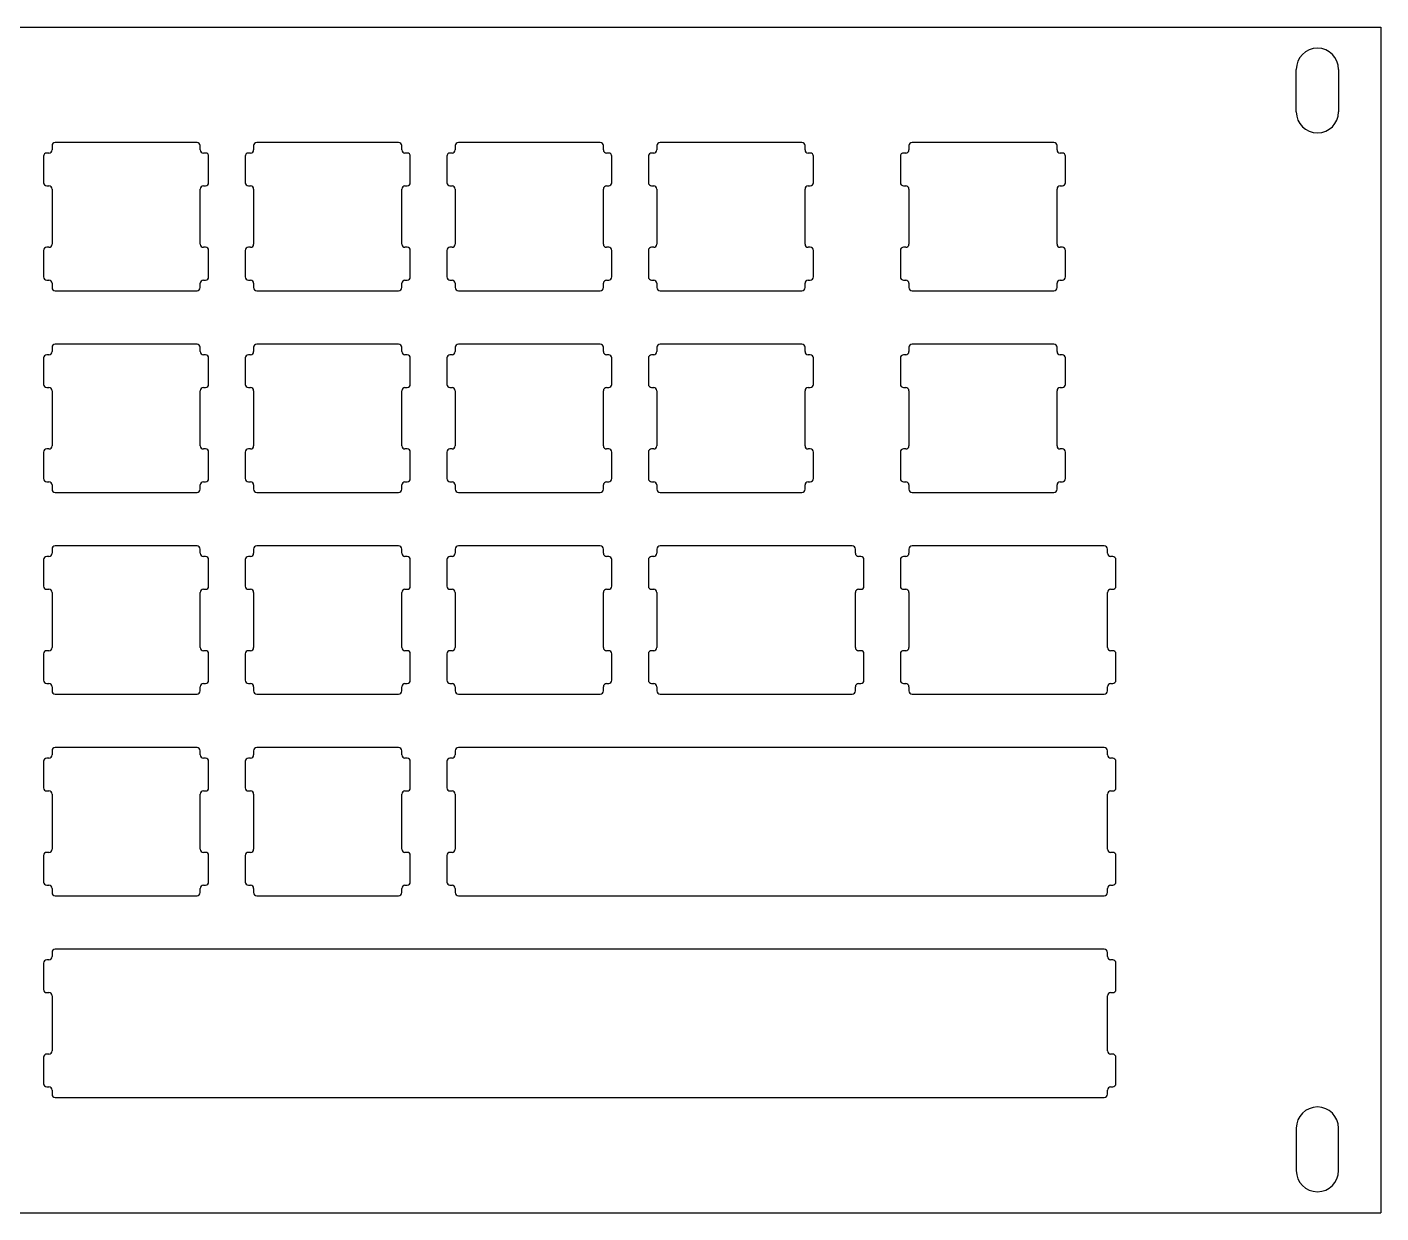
# Model space of a CAD drawing. Header units: millimetres. Extents: x 76 to 406, y 79 to 191.
# Drawn here: x 278 to 405.9, y 79.5 to 191.5 of the extents above; entities that cross this region are included whole.
import ezdxf

# ---------------------------------------------------------------- set-up
doc = ezdxf.new("R2010")
doc.units = ezdxf.units.MM
doc.header["$MEASUREMENT"] = 0
doc.layers.add('VISIBLE', color=7, linetype='Continuous', lineweight=0)

# ---------------------------------------------------------------- blocks, each defined once
blk = doc.blocks.new('Block_0')
at = {"layer": 'VISIBLE', "color": 7, "lineweight": 25}
for p, q in [((75.95, 191.47), (405.95, 191.47)), ((405.95, 191.47), (405.95, 79.47)), ((397.95, 183.47), (397.95, 187.47)), ((401.95, 187.47), (401.95, 183.47)), ((397.95, 87.47), (397.95, 83.47)), ((401.95, 83.47), (401.95, 87.47)), ((75.95, 79.47), (405.95, 79.47))]:
    blk.add_line(p, q, dxfattribs=at)
for points in [[(401.95, 187.47), (401.95, 188.57), (401.05, 189.47), (399.95, 189.47), (398.84, 189.47), (397.95, 188.57), (397.95, 187.47)], [(397.95, 183.47), (397.95, 182.36), (398.84, 181.47), (399.95, 181.47), (401.05, 181.47), (401.95, 182.36), (401.95, 183.47)], [(401.95, 87.47), (401.95, 88.57), (401.05, 89.47), (399.95, 89.47), (398.84, 89.47), (397.95, 88.57), (397.95, 87.47)], [(397.95, 83.47), (397.95, 82.36), (398.84, 81.47), (399.95, 81.47), (401.05, 81.47), (401.95, 82.36), (401.95, 83.47)]]:
    blk.add_open_spline(points, degree=3, knots=[0, 0, 0, 0, 1, 1, 1, 2, 2, 2, 2], dxfattribs=at)
blk = doc.blocks.new('Block_1')
at = {"layer": 'VISIBLE', "color": 7, "lineweight": 25}
for p, q in [((294.08, 180.57), (280.68, 180.57)), ((313.13, 180.57), (299.73, 180.57)), ((332.18, 180.57), (318.78, 180.57)), ((351.23, 180.57), (337.83, 180.57)), ((375.04, 180.57), (361.65, 180.57)), ((279.58, 179.27), (279.58, 176.77)), ((280.08, 179.57), (279.88, 179.57)), ((280.38, 180.27), (280.38, 179.87)), ((294.38, 179.87), (294.38, 180.27)), ((294.88, 179.57), (294.68, 179.57)), ((295.18, 176.77), (295.18, 179.27)), ((298.63, 179.27), (298.63, 176.77)), ((299.13, 179.57), (298.93, 179.57)), ((299.43, 180.27), (299.43, 179.87)), ((313.43, 179.87), (313.43, 180.27)), ((313.93, 179.57), (313.73, 179.57)), ((314.23, 176.77), (314.23, 179.27)), ((317.68, 179.27), (317.68, 176.77)), ((318.18, 179.57), (317.98, 179.57)), ((318.48, 180.27), (318.48, 179.87)), ((332.48, 179.87), (332.48, 180.27)), ((332.98, 179.57), (332.78, 179.57)), ((333.28, 176.77), (333.28, 179.27)), ((336.73, 179.27), (336.73, 176.77)), ((337.23, 179.57), (337.03, 179.57)), ((337.53, 180.27), (337.53, 179.87)), ((351.53, 179.87), (351.53, 180.27)), ((352.03, 179.57), (351.83, 179.57)), ((352.33, 176.77), (352.33, 179.27)), ((360.54, 179.27), (360.54, 176.77)), ((361.05, 179.57), (360.84, 179.57)), ((361.35, 180.27), (361.35, 179.87)), ((375.34, 179.87), (375.34, 180.27)), ((375.85, 179.57), (375.64, 179.57)), ((376.15, 176.77), (376.15, 179.27)), ((279.88, 176.47), (280.08, 176.47)), ((280.38, 176.17), (280.38, 170.97)), ((294.38, 170.97), (294.38, 176.17)), ((294.68, 176.47), (294.88, 176.47)), ((298.93, 176.47), (299.13, 176.47)), ((299.43, 176.17), (299.43, 170.97)), ((313.43, 170.97), (313.43, 176.17)), ((313.73, 176.47), (313.93, 176.47)), ((317.98, 176.47), (318.18, 176.47)), ((318.48, 176.17), (318.48, 170.97)), ((332.48, 170.97), (332.48, 176.17)), ((332.78, 176.47), (332.98, 176.47)), ((337.03, 176.47), (337.23, 176.47)), ((337.53, 176.17), (337.53, 170.97)), ((351.53, 170.97), (351.53, 176.17)), ((351.83, 176.47), (352.03, 176.47)), ((360.84, 176.47), (361.05, 176.47)), ((361.35, 176.17), (361.35, 170.97)), ((375.34, 170.97), (375.34, 176.17)), ((375.64, 176.47), (375.85, 176.47)), ((279.58, 170.37), (279.58, 167.87)), ((280.08, 170.67), (279.88, 170.67)), ((294.88, 170.67), (294.68, 170.67)), ((295.18, 167.87), (295.18, 170.37)), ((298.63, 170.37), (298.63, 167.87)), ((299.13, 170.67), (298.93, 170.67)), ((313.93, 170.67), (313.73, 170.67)), ((314.23, 167.87), (314.23, 170.37)), ((317.68, 170.37), (317.68, 167.87)), ((318.18, 170.67), (317.98, 170.67)), ((332.98, 170.67), (332.78, 170.67)), ((333.28, 167.87), (333.28, 170.37)), ((336.73, 170.37), (336.73, 167.87)), ((337.23, 170.67), (337.03, 170.67)), ((352.03, 170.67), (351.83, 170.67)), ((352.33, 167.87), (352.33, 170.37)), ((360.54, 170.37), (360.54, 167.87)), ((361.05, 170.67), (360.84, 170.67)), ((375.85, 170.67), (375.64, 170.67)), ((376.15, 167.87), (376.15, 170.37)), ((279.88, 167.57), (280.08, 167.57)), ((280.38, 167.27), (280.38, 166.87)), ((280.68, 166.57), (294.08, 166.57)), ((294.38, 166.87), (294.38, 167.27)), ((294.68, 167.57), (294.88, 167.57)), ((298.93, 167.57), (299.13, 167.57)), ((299.43, 167.27), (299.43, 166.87)), ((299.73, 166.57), (313.13, 166.57)), ((313.43, 166.87), (313.43, 167.27)), ((313.73, 167.57), (313.93, 167.57)), ((317.98, 167.57), (318.18, 167.57)), ((318.48, 167.27), (318.48, 166.87)), ((318.78, 166.57), (332.18, 166.57)), ((332.48, 166.87), (332.48, 167.27)), ((332.78, 167.57), (332.98, 167.57)), ((337.03, 167.57), (337.23, 167.57)), ((337.53, 167.27), (337.53, 166.87)), ((337.83, 166.57), (351.23, 166.57)), ((351.53, 166.87), (351.53, 167.27)), ((351.83, 167.57), (352.03, 167.57)), ((360.84, 167.57), (361.05, 167.57)), ((361.35, 167.27), (361.35, 166.87)), ((361.65, 166.57), (375.04, 166.57)), ((375.34, 166.87), (375.34, 167.27)), ((375.64, 167.57), (375.85, 167.57)), ((280.38, 161.22), (280.38, 160.82)), ((294.08, 161.52), (280.68, 161.52)), ((294.38, 160.82), (294.38, 161.22)), ((299.43, 161.22), (299.43, 160.82)), ((313.13, 161.52), (299.73, 161.52)), ((313.43, 160.82), (313.43, 161.22)), ((318.48, 161.22), (318.48, 160.82)), ((332.18, 161.52), (318.78, 161.52)), ((332.48, 160.82), (332.48, 161.22)), ((337.53, 161.22), (337.53, 160.82)), ((351.23, 161.52), (337.83, 161.52)), ((351.53, 160.82), (351.53, 161.22)), ((361.35, 161.22), (361.35, 160.82)), ((375.04, 161.52), (361.65, 161.52)), ((375.34, 160.82), (375.34, 161.22)), ((279.58, 160.22), (279.58, 157.72)), ((280.08, 160.52), (279.88, 160.52)), ((294.88, 160.52), (294.68, 160.52)), ((295.18, 157.72), (295.18, 160.22)), ((298.63, 160.22), (298.63, 157.72)), ((299.13, 160.52), (298.93, 160.52)), ((313.93, 160.52), (313.73, 160.52)), ((314.23, 157.72), (314.23, 160.22)), ((317.68, 160.22), (317.68, 157.72)), ((318.18, 160.52), (317.98, 160.52)), ((332.98, 160.52), (332.78, 160.52)), ((333.28, 157.72), (333.28, 160.22)), ((336.73, 160.22), (336.73, 157.72)), ((337.23, 160.52), (337.03, 160.52)), ((352.03, 160.52), (351.83, 160.52)), ((352.33, 157.72), (352.33, 160.22)), ((360.54, 160.22), (360.54, 157.72)), ((361.05, 160.52), (360.84, 160.52)), ((375.85, 160.52), (375.64, 160.52)), ((376.15, 157.72), (376.15, 160.22)), ((279.88, 157.42), (280.08, 157.42)), ((294.68, 157.42), (294.88, 157.42)), ((298.93, 157.42), (299.13, 157.42)), ((313.73, 157.42), (313.93, 157.42)), ((317.98, 157.42), (318.18, 157.42)), ((332.78, 157.42), (332.98, 157.42)), ((337.03, 157.42), (337.23, 157.42)), ((351.83, 157.42), (352.03, 157.42)), ((360.84, 157.42), (361.05, 157.42)), ((375.64, 157.42), (375.85, 157.42)), ((280.38, 157.12), (280.38, 151.92)), ((294.38, 151.92), (294.38, 157.12)), ((299.43, 157.12), (299.43, 151.92)), ((313.43, 151.92), (313.43, 157.12)), ((318.48, 157.12), (318.48, 151.92)), ((332.48, 151.92), (332.48, 157.12)), ((337.53, 157.12), (337.53, 151.92)), ((351.53, 151.92), (351.53, 157.12)), ((361.35, 157.12), (361.35, 151.92)), ((375.34, 151.92), (375.34, 157.12)), ((279.58, 151.32), (279.58, 148.82)), ((280.08, 151.62), (279.88, 151.62)), ((294.88, 151.62), (294.68, 151.62)), ((295.18, 148.82), (295.18, 151.32)), ((298.63, 151.32), (298.63, 148.82)), ((299.13, 151.62), (298.93, 151.62)), ((313.93, 151.62), (313.73, 151.62)), ((314.23, 148.82), (314.23, 151.32)), ((317.68, 151.32), (317.68, 148.82)), ((318.18, 151.62), (317.98, 151.62)), ((332.98, 151.62), (332.78, 151.62)), ((333.28, 148.82), (333.28, 151.32)), ((336.73, 151.32), (336.73, 148.82)), ((337.23, 151.62), (337.03, 151.62)), ((352.03, 151.62), (351.83, 151.62)), ((352.33, 148.82), (352.33, 151.32)), ((360.54, 151.32), (360.54, 148.82)), ((361.05, 151.62), (360.84, 151.62)), ((375.85, 151.62), (375.64, 151.62)), ((376.15, 148.82), (376.15, 151.32)), ((279.88, 148.52), (280.08, 148.52)), ((294.68, 148.52), (294.88, 148.52)), ((298.93, 148.52), (299.13, 148.52)), ((313.73, 148.52), (313.93, 148.52)), ((317.98, 148.52), (318.18, 148.52)), ((332.78, 148.52), (332.98, 148.52)), ((337.03, 148.52), (337.23, 148.52)), ((351.83, 148.52), (352.03, 148.52)), ((360.84, 148.52), (361.05, 148.52)), ((375.64, 148.52), (375.85, 148.52)), ((280.38, 148.22), (280.38, 147.82)), ((280.68, 147.52), (294.08, 147.52)), ((294.38, 147.82), (294.38, 148.22)), ((299.43, 148.22), (299.43, 147.82)), ((299.73, 147.52), (313.13, 147.52)), ((313.43, 147.82), (313.43, 148.22)), ((318.48, 148.22), (318.48, 147.82)), ((318.78, 147.52), (332.18, 147.52)), ((332.48, 147.82), (332.48, 148.22)), ((337.53, 148.22), (337.53, 147.82)), ((337.83, 147.52), (351.23, 147.52)), ((351.53, 147.82), (351.53, 148.22)), ((361.35, 148.22), (361.35, 147.82)), ((361.65, 147.52), (375.04, 147.52)), ((375.34, 147.82), (375.34, 148.22)), ((280.38, 142.16), (280.38, 141.77)), ((294.08, 142.46), (280.68, 142.46)), ((294.38, 141.77), (294.38, 142.16)), ((299.43, 142.16), (299.43, 141.77)), ((313.13, 142.46), (299.73, 142.46)), ((313.43, 141.77), (313.43, 142.16)), ((318.48, 142.16), (318.48, 141.77)), ((332.18, 142.46), (318.78, 142.46)), ((332.48, 141.77), (332.48, 142.16)), ((337.53, 142.16), (337.53, 141.77)), ((355.99, 142.46), (337.83, 142.46)), ((356.29, 141.77), (356.29, 142.16)), ((361.35, 142.16), (361.35, 141.77)), ((379.81, 142.46), (361.65, 142.46)), ((380.11, 141.77), (380.11, 142.16)), ((279.58, 141.17), (279.58, 138.67)), ((280.08, 141.47), (279.88, 141.47)), ((294.88, 141.47), (294.68, 141.47)), ((295.18, 138.67), (295.18, 141.17)), ((298.63, 141.17), (298.63, 138.67)), ((299.13, 141.47), (298.93, 141.47)), ((313.93, 141.47), (313.73, 141.47)), ((314.23, 138.67), (314.23, 141.17)), ((317.68, 141.17), (317.68, 138.67)), ((318.18, 141.47), (317.98, 141.47)), ((332.98, 141.47), (332.78, 141.47)), ((333.28, 138.67), (333.28, 141.17)), ((336.73, 141.17), (336.73, 138.67)), ((337.23, 141.47), (337.03, 141.47)), ((356.8, 141.47), (356.59, 141.47)), ((357.1, 138.67), (357.1, 141.17)), ((360.54, 141.17), (360.54, 138.67)), ((361.05, 141.47), (360.84, 141.47)), ((380.61, 141.47), (380.41, 141.47)), ((380.91, 138.67), (380.91, 141.17)), ((279.88, 138.37), (280.08, 138.37)), ((294.68, 138.37), (294.88, 138.37)), ((298.93, 138.37), (299.13, 138.37)), ((313.73, 138.37), (313.93, 138.37)), ((317.98, 138.37), (318.18, 138.37)), ((332.78, 138.37), (332.98, 138.37)), ((337.03, 138.37), (337.23, 138.37)), ((356.59, 138.37), (356.8, 138.37)), ((360.84, 138.37), (361.05, 138.37)), ((380.41, 138.37), (380.61, 138.37)), ((280.38, 138.07), (280.38, 132.87)), ((294.38, 132.87), (294.38, 138.07)), ((299.43, 138.07), (299.43, 132.87)), ((313.43, 132.87), (313.43, 138.07)), ((318.48, 138.07), (318.48, 132.87)), ((332.48, 132.87), (332.48, 138.07)), ((337.53, 138.07), (337.53, 132.87)), ((356.29, 132.87), (356.29, 138.07)), ((361.35, 138.07), (361.35, 132.87)), ((380.11, 132.87), (380.11, 138.07)), ((279.58, 132.27), (279.58, 129.77)), ((280.08, 132.57), (279.88, 132.57)), ((294.88, 132.57), (294.68, 132.57)), ((295.18, 129.77), (295.18, 132.27)), ((298.63, 132.27), (298.63, 129.77)), ((299.13, 132.57), (298.93, 132.57)), ((313.93, 132.57), (313.73, 132.57)), ((314.23, 129.77), (314.23, 132.27)), ((317.68, 132.27), (317.68, 129.77)), ((318.18, 132.57), (317.98, 132.57)), ((332.98, 132.57), (332.78, 132.57)), ((333.28, 129.77), (333.28, 132.27)), ((336.73, 132.27), (336.73, 129.77)), ((337.23, 132.57), (337.03, 132.57)), ((356.8, 132.57), (356.59, 132.57)), ((357.1, 129.77), (357.1, 132.27)), ((360.54, 132.27), (360.54, 129.77)), ((361.05, 132.57), (360.84, 132.57)), ((380.61, 132.57), (380.41, 132.57)), ((380.91, 129.77), (380.91, 132.27)), ((279.88, 129.47), (280.08, 129.47)), ((294.68, 129.47), (294.88, 129.47)), ((298.93, 129.47), (299.13, 129.47)), ((313.73, 129.47), (313.93, 129.47)), ((317.98, 129.47), (318.18, 129.47)), ((332.78, 129.47), (332.98, 129.47)), ((337.03, 129.47), (337.23, 129.47)), ((356.59, 129.47), (356.8, 129.47)), ((360.84, 129.47), (361.05, 129.47)), ((380.41, 129.47), (380.61, 129.47)), ((280.38, 129.17), (280.38, 128.77)), ((280.68, 128.47), (294.08, 128.47)), ((294.38, 128.77), (294.38, 129.17)), ((299.43, 129.17), (299.43, 128.77)), ((299.73, 128.47), (313.13, 128.47)), ((313.43, 128.77), (313.43, 129.17)), ((318.48, 129.17), (318.48, 128.77)), ((318.78, 128.47), (332.18, 128.47)), ((332.48, 128.77), (332.48, 129.17)), ((337.53, 129.17), (337.53, 128.77)), ((337.83, 128.47), (355.99, 128.47)), ((356.29, 128.77), (356.29, 129.17)), ((361.35, 129.17), (361.35, 128.77)), ((361.65, 128.47), (379.81, 128.47)), ((380.11, 128.77), (380.11, 129.17)), ((280.38, 123.12), (280.38, 122.72)), ((294.08, 123.42), (280.68, 123.42)), ((294.38, 122.72), (294.38, 123.12)), ((299.43, 123.12), (299.43, 122.72)), ((313.13, 123.42), (299.73, 123.42)), ((313.43, 122.72), (313.43, 123.12)), ((318.48, 123.12), (318.48, 122.72)), ((379.81, 123.42), (318.78, 123.42)), ((380.11, 122.72), (380.11, 123.12)), ((279.58, 122.12), (279.58, 119.62)), ((280.08, 122.42), (279.88, 122.42)), ((294.88, 122.42), (294.68, 122.42)), ((295.18, 119.62), (295.18, 122.12)), ((298.63, 122.12), (298.63, 119.62)), ((299.13, 122.42), (298.93, 122.42)), ((313.93, 122.42), (313.73, 122.42)), ((314.23, 119.62), (314.23, 122.12)), ((317.68, 122.12), (317.68, 119.62)), ((318.18, 122.42), (317.98, 122.42)), ((380.61, 122.42), (380.41, 122.42)), ((380.91, 119.62), (380.91, 122.12)), ((279.88, 119.32), (280.08, 119.32)), ((280.38, 119.02), (280.38, 113.82)), ((294.38, 113.82), (294.38, 119.02)), ((294.68, 119.32), (294.88, 119.32)), ((298.93, 119.32), (299.13, 119.32)), ((299.43, 119.02), (299.43, 113.82)), ((313.43, 113.82), (313.43, 119.02)), ((313.73, 119.32), (313.93, 119.32)), ((317.98, 119.32), (318.18, 119.32)), ((318.48, 119.02), (318.48, 113.82)), ((380.11, 113.82), (380.11, 119.02)), ((380.41, 119.32), (380.61, 119.32)), ((279.58, 113.22), (279.58, 110.72)), ((280.08, 113.52), (279.88, 113.52)), ((294.88, 113.52), (294.68, 113.52)), ((295.18, 110.72), (295.18, 113.22)), ((298.63, 113.22), (298.63, 110.72)), ((299.13, 113.52), (298.93, 113.52)), ((313.93, 113.52), (313.73, 113.52)), ((314.23, 110.72), (314.23, 113.22)), ((317.68, 113.22), (317.68, 110.72)), ((318.18, 113.52), (317.98, 113.52)), ((380.61, 113.52), (380.41, 113.52)), ((380.91, 110.72), (380.91, 113.22)), ((279.88, 110.42), (280.08, 110.42)), ((280.38, 110.12), (280.38, 109.72)), ((294.38, 109.72), (294.38, 110.12)), ((294.68, 110.42), (294.88, 110.42)), ((298.93, 110.42), (299.13, 110.42)), ((299.43, 110.12), (299.43, 109.72)), ((313.43, 109.72), (313.43, 110.12)), ((313.73, 110.42), (313.93, 110.42)), ((317.98, 110.42), (318.18, 110.42)), ((318.48, 110.12), (318.48, 109.72)), ((380.11, 109.72), (380.11, 110.12)), ((380.41, 110.42), (380.61, 110.42)), ((280.68, 109.42), (294.08, 109.42)), ((299.73, 109.42), (313.13, 109.42)), ((318.78, 109.42), (379.81, 109.42)), ((280.38, 104.07), (280.38, 103.67)), ((379.81, 104.37), (280.68, 104.37)), ((380.11, 103.67), (380.11, 104.07)), ((279.58, 103.07), (279.58, 100.57)), ((280.08, 103.37), (279.88, 103.37)), ((380.61, 103.37), (380.41, 103.37)), ((380.91, 100.57), (380.91, 103.07)), ((279.88, 100.27), (280.08, 100.27)), ((280.38, 99.97), (280.38, 94.77)), ((380.11, 94.77), (380.11, 99.97)), ((380.41, 100.27), (380.61, 100.27)), ((279.58, 94.17), (279.58, 91.67)), ((280.08, 94.47), (279.88, 94.47)), ((380.61, 94.47), (380.41, 94.47)), ((380.91, 91.67), (380.91, 94.17)), ((279.88, 91.37), (280.08, 91.37)), ((280.38, 91.07), (280.38, 90.67)), ((380.11, 90.67), (380.11, 91.07)), ((380.41, 91.37), (380.61, 91.37)), ((280.68, 90.37), (379.81, 90.37))]:
    blk.add_line(p, q, dxfattribs=at)
for points in [[(280.68, 180.57), (280.52, 180.57), (280.38, 180.43), (280.38, 180.27)], [(294.38, 180.27), (294.38, 180.43), (294.25, 180.57), (294.08, 180.57)], [(299.73, 180.57), (299.57, 180.57), (299.43, 180.43), (299.43, 180.27)], [(313.43, 180.27), (313.43, 180.43), (313.3, 180.57), (313.13, 180.57)], [(318.78, 180.57), (318.62, 180.57), (318.48, 180.43), (318.48, 180.27)], [(332.48, 180.27), (332.48, 180.43), (332.35, 180.57), (332.18, 180.57)], [(337.83, 180.57), (337.67, 180.57), (337.53, 180.43), (337.53, 180.27)], [(351.53, 180.27), (351.53, 180.43), (351.4, 180.57), (351.23, 180.57)], [(361.65, 180.57), (361.48, 180.57), (361.35, 180.43), (361.35, 180.27)], [(375.34, 180.27), (375.34, 180.43), (375.21, 180.57), (375.04, 180.57)], [(279.88, 179.57), (279.72, 179.57), (279.58, 179.43), (279.58, 179.27)], [(280.08, 179.57), (280.25, 179.57), (280.38, 179.7), (280.38, 179.87)], [(294.38, 179.87), (294.38, 179.7), (294.52, 179.57), (294.68, 179.57)], [(295.18, 179.27), (295.18, 179.43), (295.05, 179.57), (294.88, 179.57)], [(298.93, 179.57), (298.77, 179.57), (298.63, 179.43), (298.63, 179.27)], [(299.13, 179.57), (299.3, 179.57), (299.43, 179.7), (299.43, 179.87)], [(313.43, 179.87), (313.43, 179.7), (313.57, 179.57), (313.73, 179.57)], [(314.23, 179.27), (314.23, 179.43), (314.1, 179.57), (313.93, 179.57)], [(317.98, 179.57), (317.82, 179.57), (317.68, 179.43), (317.68, 179.27)], [(318.18, 179.57), (318.35, 179.57), (318.48, 179.7), (318.48, 179.87)], [(332.48, 179.87), (332.48, 179.7), (332.62, 179.57), (332.78, 179.57)], [(333.28, 179.27), (333.28, 179.43), (333.15, 179.57), (332.98, 179.57)], [(337.03, 179.57), (336.87, 179.57), (336.73, 179.43), (336.73, 179.27)], [(337.23, 179.57), (337.4, 179.57), (337.53, 179.7), (337.53, 179.87)], [(351.53, 179.87), (351.53, 179.7), (351.67, 179.57), (351.83, 179.57)], [(352.33, 179.27), (352.33, 179.43), (352.2, 179.57), (352.03, 179.57)], [(360.84, 179.57), (360.68, 179.57), (360.54, 179.43), (360.54, 179.27)], [(361.05, 179.57), (361.21, 179.57), (361.35, 179.7), (361.35, 179.87)], [(375.34, 179.87), (375.34, 179.7), (375.48, 179.57), (375.64, 179.57)], [(376.15, 179.27), (376.15, 179.43), (376.01, 179.57), (375.85, 179.57)], [(279.58, 176.77), (279.58, 176.6), (279.72, 176.47), (279.88, 176.47)], [(294.88, 176.47), (295.05, 176.47), (295.18, 176.6), (295.18, 176.77)], [(298.63, 176.77), (298.63, 176.6), (298.77, 176.47), (298.93, 176.47)], [(313.93, 176.47), (314.1, 176.47), (314.23, 176.6), (314.23, 176.77)], [(317.68, 176.77), (317.68, 176.6), (317.82, 176.47), (317.98, 176.47)], [(332.98, 176.47), (333.15, 176.47), (333.28, 176.6), (333.28, 176.77)], [(336.73, 176.77), (336.73, 176.6), (336.87, 176.47), (337.03, 176.47)], [(352.03, 176.47), (352.2, 176.47), (352.33, 176.6), (352.33, 176.77)], [(360.54, 176.77), (360.54, 176.6), (360.68, 176.47), (360.84, 176.47)], [(375.85, 176.47), (376.01, 176.47), (376.15, 176.6), (376.15, 176.77)], [(280.38, 176.17), (280.38, 176.33), (280.25, 176.47), (280.08, 176.47)], [(294.68, 176.47), (294.52, 176.47), (294.38, 176.33), (294.38, 176.17)], [(299.43, 176.17), (299.43, 176.33), (299.3, 176.47), (299.13, 176.47)], [(313.73, 176.47), (313.57, 176.47), (313.43, 176.33), (313.43, 176.17)], [(318.48, 176.17), (318.48, 176.33), (318.35, 176.47), (318.18, 176.47)], [(332.78, 176.47), (332.62, 176.47), (332.48, 176.33), (332.48, 176.17)], [(337.53, 176.17), (337.53, 176.33), (337.4, 176.47), (337.23, 176.47)], [(351.83, 176.47), (351.67, 176.47), (351.53, 176.33), (351.53, 176.17)], [(361.35, 176.17), (361.35, 176.33), (361.21, 176.47), (361.05, 176.47)], [(375.64, 176.47), (375.48, 176.47), (375.34, 176.33), (375.34, 176.17)], [(279.88, 170.67), (279.72, 170.67), (279.58, 170.53), (279.58, 170.37)], [(280.08, 170.67), (280.25, 170.67), (280.38, 170.8), (280.38, 170.97)], [(294.38, 170.97), (294.38, 170.8), (294.52, 170.67), (294.68, 170.67)], [(295.18, 170.37), (295.18, 170.53), (295.05, 170.67), (294.88, 170.67)], [(298.93, 170.67), (298.77, 170.67), (298.63, 170.53), (298.63, 170.37)], [(299.13, 170.67), (299.3, 170.67), (299.43, 170.8), (299.43, 170.97)], [(313.43, 170.97), (313.43, 170.8), (313.57, 170.67), (313.73, 170.67)], [(314.23, 170.37), (314.23, 170.53), (314.1, 170.67), (313.93, 170.67)], [(317.98, 170.67), (317.82, 170.67), (317.68, 170.53), (317.68, 170.37)], [(318.18, 170.67), (318.35, 170.67), (318.48, 170.8), (318.48, 170.97)], [(332.48, 170.97), (332.48, 170.8), (332.62, 170.67), (332.78, 170.67)], [(333.28, 170.37), (333.28, 170.53), (333.15, 170.67), (332.98, 170.67)], [(337.03, 170.67), (336.87, 170.67), (336.73, 170.53), (336.73, 170.37)], [(337.23, 170.67), (337.4, 170.67), (337.53, 170.8), (337.53, 170.97)], [(351.53, 170.97), (351.53, 170.8), (351.67, 170.67), (351.83, 170.67)], [(352.33, 170.37), (352.33, 170.53), (352.2, 170.67), (352.03, 170.67)], [(360.84, 170.67), (360.68, 170.67), (360.54, 170.53), (360.54, 170.37)], [(361.05, 170.67), (361.21, 170.67), (361.35, 170.8), (361.35, 170.97)], [(375.34, 170.97), (375.34, 170.8), (375.48, 170.67), (375.64, 170.67)], [(376.15, 170.37), (376.15, 170.53), (376.01, 170.67), (375.85, 170.67)], [(279.58, 167.87), (279.58, 167.7), (279.72, 167.57), (279.88, 167.57)], [(294.88, 167.57), (295.05, 167.57), (295.18, 167.7), (295.18, 167.87)], [(298.63, 167.87), (298.63, 167.7), (298.77, 167.57), (298.93, 167.57)], [(313.93, 167.57), (314.1, 167.57), (314.23, 167.7), (314.23, 167.87)], [(317.68, 167.87), (317.68, 167.7), (317.82, 167.57), (317.98, 167.57)], [(332.98, 167.57), (333.15, 167.57), (333.28, 167.7), (333.28, 167.87)], [(336.73, 167.87), (336.73, 167.7), (336.87, 167.57), (337.03, 167.57)], [(352.03, 167.57), (352.2, 167.57), (352.33, 167.7), (352.33, 167.87)], [(360.54, 167.87), (360.54, 167.7), (360.68, 167.57), (360.84, 167.57)], [(375.85, 167.57), (376.01, 167.57), (376.15, 167.7), (376.15, 167.87)], [(280.38, 167.27), (280.38, 167.43), (280.25, 167.57), (280.08, 167.57)], [(280.38, 166.87), (280.38, 166.7), (280.52, 166.57), (280.68, 166.57)], [(294.08, 166.57), (294.25, 166.57), (294.38, 166.7), (294.38, 166.87)], [(294.68, 167.57), (294.52, 167.57), (294.38, 167.43), (294.38, 167.27)], [(299.43, 167.27), (299.43, 167.43), (299.3, 167.57), (299.13, 167.57)], [(299.43, 166.87), (299.43, 166.7), (299.57, 166.57), (299.73, 166.57)], [(313.13, 166.57), (313.3, 166.57), (313.43, 166.7), (313.43, 166.87)], [(313.73, 167.57), (313.57, 167.57), (313.43, 167.43), (313.43, 167.27)], [(318.48, 167.27), (318.48, 167.43), (318.35, 167.57), (318.18, 167.57)], [(318.48, 166.87), (318.48, 166.7), (318.62, 166.57), (318.78, 166.57)], [(332.18, 166.57), (332.35, 166.57), (332.48, 166.7), (332.48, 166.87)], [(332.78, 167.57), (332.62, 167.57), (332.48, 167.43), (332.48, 167.27)], [(337.53, 167.27), (337.53, 167.43), (337.4, 167.57), (337.23, 167.57)], [(337.53, 166.87), (337.53, 166.7), (337.67, 166.57), (337.83, 166.57)], [(351.23, 166.57), (351.4, 166.57), (351.53, 166.7), (351.53, 166.87)], [(351.83, 167.57), (351.67, 167.57), (351.53, 167.43), (351.53, 167.27)], [(361.35, 167.27), (361.35, 167.43), (361.21, 167.57), (361.05, 167.57)], [(361.35, 166.87), (361.35, 166.7), (361.48, 166.57), (361.65, 166.57)], [(375.04, 166.57), (375.21, 166.57), (375.34, 166.7), (375.34, 166.87)], [(375.64, 167.57), (375.48, 167.57), (375.34, 167.43), (375.34, 167.27)], [(280.68, 161.52), (280.52, 161.52), (280.38, 161.38), (280.38, 161.22)], [(294.38, 161.22), (294.38, 161.38), (294.25, 161.52), (294.08, 161.52)], [(299.73, 161.52), (299.57, 161.52), (299.43, 161.38), (299.43, 161.22)], [(313.43, 161.22), (313.43, 161.38), (313.3, 161.52), (313.13, 161.52)], [(318.78, 161.52), (318.62, 161.52), (318.48, 161.38), (318.48, 161.22)], [(332.48, 161.22), (332.48, 161.38), (332.35, 161.52), (332.18, 161.52)], [(337.83, 161.52), (337.67, 161.52), (337.53, 161.38), (337.53, 161.22)], [(351.53, 161.22), (351.53, 161.38), (351.4, 161.52), (351.23, 161.52)], [(361.65, 161.52), (361.48, 161.52), (361.35, 161.38), (361.35, 161.22)], [(375.34, 161.22), (375.34, 161.38), (375.21, 161.52), (375.04, 161.52)], [(279.88, 160.52), (279.72, 160.52), (279.58, 160.38), (279.58, 160.22)], [(280.08, 160.52), (280.25, 160.52), (280.38, 160.65), (280.38, 160.82)], [(294.38, 160.82), (294.38, 160.65), (294.52, 160.52), (294.68, 160.52)], [(295.18, 160.22), (295.18, 160.38), (295.05, 160.52), (294.88, 160.52)], [(298.93, 160.52), (298.77, 160.52), (298.63, 160.38), (298.63, 160.22)], [(299.13, 160.52), (299.3, 160.52), (299.43, 160.65), (299.43, 160.82)], [(313.43, 160.82), (313.43, 160.65), (313.57, 160.52), (313.73, 160.52)], [(314.23, 160.22), (314.23, 160.38), (314.1, 160.52), (313.93, 160.52)], [(317.98, 160.52), (317.82, 160.52), (317.68, 160.38), (317.68, 160.22)], [(318.18, 160.52), (318.35, 160.52), (318.48, 160.65), (318.48, 160.82)], [(332.48, 160.82), (332.48, 160.65), (332.62, 160.52), (332.78, 160.52)], [(333.28, 160.22), (333.28, 160.38), (333.15, 160.52), (332.98, 160.52)], [(337.03, 160.52), (336.87, 160.52), (336.73, 160.38), (336.73, 160.22)], [(337.23, 160.52), (337.4, 160.52), (337.53, 160.65), (337.53, 160.82)], [(351.53, 160.82), (351.53, 160.65), (351.67, 160.52), (351.83, 160.52)], [(352.33, 160.22), (352.33, 160.38), (352.2, 160.52), (352.03, 160.52)], [(360.84, 160.52), (360.68, 160.52), (360.54, 160.38), (360.54, 160.22)], [(361.05, 160.52), (361.21, 160.52), (361.35, 160.65), (361.35, 160.82)], [(375.34, 160.82), (375.34, 160.65), (375.48, 160.52), (375.64, 160.52)], [(376.15, 160.22), (376.15, 160.38), (376.01, 160.52), (375.85, 160.52)], [(279.58, 157.72), (279.58, 157.55), (279.72, 157.42), (279.88, 157.42)], [(280.38, 157.12), (280.38, 157.28), (280.25, 157.42), (280.08, 157.42)], [(294.68, 157.42), (294.52, 157.42), (294.38, 157.28), (294.38, 157.12)], [(294.88, 157.42), (295.05, 157.42), (295.18, 157.55), (295.18, 157.72)], [(298.63, 157.72), (298.63, 157.55), (298.77, 157.42), (298.93, 157.42)], [(299.43, 157.12), (299.43, 157.28), (299.3, 157.42), (299.13, 157.42)], [(313.73, 157.42), (313.57, 157.42), (313.43, 157.28), (313.43, 157.12)], [(313.93, 157.42), (314.1, 157.42), (314.23, 157.55), (314.23, 157.72)], [(317.68, 157.72), (317.68, 157.55), (317.82, 157.42), (317.98, 157.42)], [(318.48, 157.12), (318.48, 157.28), (318.35, 157.42), (318.18, 157.42)], [(332.78, 157.42), (332.62, 157.42), (332.48, 157.28), (332.48, 157.12)], [(332.98, 157.42), (333.15, 157.42), (333.28, 157.55), (333.28, 157.72)], [(336.73, 157.72), (336.73, 157.55), (336.87, 157.42), (337.03, 157.42)], [(337.53, 157.12), (337.53, 157.28), (337.4, 157.42), (337.23, 157.42)], [(351.83, 157.42), (351.67, 157.42), (351.53, 157.28), (351.53, 157.12)], [(352.03, 157.42), (352.2, 157.42), (352.33, 157.55), (352.33, 157.72)], [(360.54, 157.72), (360.54, 157.55), (360.68, 157.42), (360.84, 157.42)], [(361.35, 157.12), (361.35, 157.28), (361.21, 157.42), (361.05, 157.42)], [(375.64, 157.42), (375.48, 157.42), (375.34, 157.28), (375.34, 157.12)], [(375.85, 157.42), (376.01, 157.42), (376.15, 157.55), (376.15, 157.72)], [(279.88, 151.62), (279.72, 151.62), (279.58, 151.48), (279.58, 151.32)], [(280.08, 151.62), (280.25, 151.62), (280.38, 151.75), (280.38, 151.92)], [(294.38, 151.92), (294.38, 151.75), (294.52, 151.62), (294.68, 151.62)], [(295.18, 151.32), (295.18, 151.48), (295.05, 151.62), (294.88, 151.62)], [(298.93, 151.62), (298.77, 151.62), (298.63, 151.48), (298.63, 151.32)], [(299.13, 151.62), (299.3, 151.62), (299.43, 151.75), (299.43, 151.92)], [(313.43, 151.92), (313.43, 151.75), (313.57, 151.62), (313.73, 151.62)], [(314.23, 151.32), (314.23, 151.48), (314.1, 151.62), (313.93, 151.62)], [(317.98, 151.62), (317.82, 151.62), (317.68, 151.48), (317.68, 151.32)], [(318.18, 151.62), (318.35, 151.62), (318.48, 151.75), (318.48, 151.92)], [(332.48, 151.92), (332.48, 151.75), (332.62, 151.62), (332.78, 151.62)], [(333.28, 151.32), (333.28, 151.48), (333.15, 151.62), (332.98, 151.62)], [(337.03, 151.62), (336.87, 151.62), (336.73, 151.48), (336.73, 151.32)], [(337.23, 151.62), (337.4, 151.62), (337.53, 151.75), (337.53, 151.92)], [(351.53, 151.92), (351.53, 151.75), (351.67, 151.62), (351.83, 151.62)], [(352.33, 151.32), (352.33, 151.48), (352.2, 151.62), (352.03, 151.62)], [(360.84, 151.62), (360.68, 151.62), (360.54, 151.48), (360.54, 151.32)], [(361.05, 151.62), (361.21, 151.62), (361.35, 151.75), (361.35, 151.92)], [(375.34, 151.92), (375.34, 151.75), (375.48, 151.62), (375.64, 151.62)], [(376.15, 151.32), (376.15, 151.48), (376.01, 151.62), (375.85, 151.62)], [(279.58, 148.82), (279.58, 148.65), (279.72, 148.52), (279.88, 148.52)], [(280.38, 148.22), (280.38, 148.38), (280.25, 148.52), (280.08, 148.52)], [(294.68, 148.52), (294.52, 148.52), (294.38, 148.38), (294.38, 148.22)], [(294.88, 148.52), (295.05, 148.52), (295.18, 148.65), (295.18, 148.82)], [(298.63, 148.82), (298.63, 148.65), (298.77, 148.52), (298.93, 148.52)], [(299.43, 148.22), (299.43, 148.38), (299.3, 148.52), (299.13, 148.52)], [(313.73, 148.52), (313.57, 148.52), (313.43, 148.38), (313.43, 148.22)], [(313.93, 148.52), (314.1, 148.52), (314.23, 148.65), (314.23, 148.82)], [(317.68, 148.82), (317.68, 148.65), (317.82, 148.52), (317.98, 148.52)], [(318.48, 148.22), (318.48, 148.38), (318.35, 148.52), (318.18, 148.52)], [(332.78, 148.52), (332.62, 148.52), (332.48, 148.38), (332.48, 148.22)], [(332.98, 148.52), (333.15, 148.52), (333.28, 148.65), (333.28, 148.82)], [(336.73, 148.82), (336.73, 148.65), (336.87, 148.52), (337.03, 148.52)], [(337.53, 148.22), (337.53, 148.38), (337.4, 148.52), (337.23, 148.52)], [(351.83, 148.52), (351.67, 148.52), (351.53, 148.38), (351.53, 148.22)], [(352.03, 148.52), (352.2, 148.52), (352.33, 148.65), (352.33, 148.82)], [(360.54, 148.82), (360.54, 148.65), (360.68, 148.52), (360.84, 148.52)], [(361.35, 148.22), (361.35, 148.38), (361.21, 148.52), (361.05, 148.52)], [(375.64, 148.52), (375.48, 148.52), (375.34, 148.38), (375.34, 148.22)], [(375.85, 148.52), (376.01, 148.52), (376.15, 148.65), (376.15, 148.82)], [(280.38, 147.82), (280.38, 147.65), (280.52, 147.52), (280.68, 147.52)], [(294.08, 147.52), (294.25, 147.52), (294.38, 147.65), (294.38, 147.82)], [(299.43, 147.82), (299.43, 147.65), (299.57, 147.52), (299.73, 147.52)], [(313.13, 147.52), (313.3, 147.52), (313.43, 147.65), (313.43, 147.82)], [(318.48, 147.82), (318.48, 147.65), (318.62, 147.52), (318.78, 147.52)], [(332.18, 147.52), (332.35, 147.52), (332.48, 147.65), (332.48, 147.82)], [(337.53, 147.82), (337.53, 147.65), (337.67, 147.52), (337.83, 147.52)], [(351.23, 147.52), (351.4, 147.52), (351.53, 147.65), (351.53, 147.82)], [(361.35, 147.82), (361.35, 147.65), (361.48, 147.52), (361.65, 147.52)], [(375.04, 147.52), (375.21, 147.52), (375.34, 147.65), (375.34, 147.82)], [(280.68, 142.46), (280.52, 142.46), (280.38, 142.33), (280.38, 142.16)], [(294.38, 142.16), (294.38, 142.33), (294.25, 142.46), (294.08, 142.46)], [(299.73, 142.46), (299.57, 142.46), (299.43, 142.33), (299.43, 142.16)], [(313.43, 142.16), (313.43, 142.33), (313.3, 142.46), (313.13, 142.46)], [(318.78, 142.46), (318.62, 142.46), (318.48, 142.33), (318.48, 142.16)], [(332.48, 142.16), (332.48, 142.33), (332.35, 142.46), (332.18, 142.46)], [(337.83, 142.46), (337.67, 142.46), (337.53, 142.33), (337.53, 142.16)], [(356.29, 142.16), (356.29, 142.33), (356.16, 142.46), (355.99, 142.46)], [(361.65, 142.46), (361.48, 142.46), (361.35, 142.33), (361.35, 142.16)], [(380.11, 142.16), (380.11, 142.33), (379.97, 142.46), (379.81, 142.46)], [(279.88, 141.47), (279.72, 141.47), (279.58, 141.33), (279.58, 141.17)], [(280.08, 141.47), (280.25, 141.47), (280.38, 141.6), (280.38, 141.77)], [(294.38, 141.77), (294.38, 141.6), (294.52, 141.47), (294.68, 141.47)], [(295.18, 141.17), (295.18, 141.33), (295.05, 141.47), (294.88, 141.47)], [(298.93, 141.47), (298.77, 141.47), (298.63, 141.33), (298.63, 141.17)], [(299.13, 141.47), (299.3, 141.47), (299.43, 141.6), (299.43, 141.77)], [(313.43, 141.77), (313.43, 141.6), (313.57, 141.47), (313.73, 141.47)], [(314.23, 141.17), (314.23, 141.33), (314.1, 141.47), (313.93, 141.47)], [(317.98, 141.47), (317.82, 141.47), (317.68, 141.33), (317.68, 141.17)], [(318.18, 141.47), (318.35, 141.47), (318.48, 141.6), (318.48, 141.77)], [(332.48, 141.77), (332.48, 141.6), (332.62, 141.47), (332.78, 141.47)], [(333.28, 141.17), (333.28, 141.33), (333.15, 141.47), (332.98, 141.47)], [(337.03, 141.47), (336.87, 141.47), (336.73, 141.33), (336.73, 141.17)], [(337.23, 141.47), (337.4, 141.47), (337.53, 141.6), (337.53, 141.77)], [(356.29, 141.77), (356.29, 141.6), (356.43, 141.47), (356.59, 141.47)], [(357.1, 141.17), (357.1, 141.33), (356.96, 141.47), (356.8, 141.47)], [(360.84, 141.47), (360.68, 141.47), (360.54, 141.33), (360.54, 141.17)], [(361.05, 141.47), (361.21, 141.47), (361.35, 141.6), (361.35, 141.77)], [(380.11, 141.77), (380.11, 141.6), (380.24, 141.47), (380.41, 141.47)], [(380.91, 141.17), (380.91, 141.33), (380.77, 141.47), (380.61, 141.47)], [(279.58, 138.67), (279.58, 138.5), (279.72, 138.37), (279.88, 138.37)], [(280.38, 138.07), (280.38, 138.23), (280.25, 138.37), (280.08, 138.37)], [(294.68, 138.37), (294.52, 138.37), (294.38, 138.23), (294.38, 138.07)], [(294.88, 138.37), (295.05, 138.37), (295.18, 138.5), (295.18, 138.67)], [(298.63, 138.67), (298.63, 138.5), (298.77, 138.37), (298.93, 138.37)], [(299.43, 138.07), (299.43, 138.23), (299.3, 138.37), (299.13, 138.37)], [(313.73, 138.37), (313.57, 138.37), (313.43, 138.23), (313.43, 138.07)], [(313.93, 138.37), (314.1, 138.37), (314.23, 138.5), (314.23, 138.67)], [(317.68, 138.67), (317.68, 138.5), (317.82, 138.37), (317.98, 138.37)], [(318.48, 138.07), (318.48, 138.23), (318.35, 138.37), (318.18, 138.37)], [(332.78, 138.37), (332.62, 138.37), (332.48, 138.23), (332.48, 138.07)], [(332.98, 138.37), (333.15, 138.37), (333.28, 138.5), (333.28, 138.67)], [(336.73, 138.67), (336.73, 138.5), (336.87, 138.37), (337.03, 138.37)], [(337.53, 138.07), (337.53, 138.23), (337.4, 138.37), (337.23, 138.37)], [(356.59, 138.37), (356.43, 138.37), (356.29, 138.23), (356.29, 138.07)], [(356.8, 138.37), (356.96, 138.37), (357.1, 138.5), (357.1, 138.67)], [(360.54, 138.67), (360.54, 138.5), (360.68, 138.37), (360.84, 138.37)], [(361.35, 138.07), (361.35, 138.23), (361.21, 138.37), (361.05, 138.37)], [(380.41, 138.37), (380.24, 138.37), (380.11, 138.23), (380.11, 138.07)], [(380.61, 138.37), (380.77, 138.37), (380.91, 138.5), (380.91, 138.67)], [(279.88, 132.57), (279.72, 132.57), (279.58, 132.43), (279.58, 132.27)], [(280.08, 132.57), (280.25, 132.57), (280.38, 132.7), (280.38, 132.87)], [(294.38, 132.87), (294.38, 132.7), (294.52, 132.57), (294.68, 132.57)], [(295.18, 132.27), (295.18, 132.43), (295.05, 132.57), (294.88, 132.57)], [(298.93, 132.57), (298.77, 132.57), (298.63, 132.43), (298.63, 132.27)], [(299.13, 132.57), (299.3, 132.57), (299.43, 132.7), (299.43, 132.87)], [(313.43, 132.87), (313.43, 132.7), (313.57, 132.57), (313.73, 132.57)], [(314.23, 132.27), (314.23, 132.43), (314.1, 132.57), (313.93, 132.57)], [(317.98, 132.57), (317.82, 132.57), (317.68, 132.43), (317.68, 132.27)], [(318.18, 132.57), (318.35, 132.57), (318.48, 132.7), (318.48, 132.87)], [(332.48, 132.87), (332.48, 132.7), (332.62, 132.57), (332.78, 132.57)], [(333.28, 132.27), (333.28, 132.43), (333.15, 132.57), (332.98, 132.57)], [(337.03, 132.57), (336.87, 132.57), (336.73, 132.43), (336.73, 132.27)], [(337.23, 132.57), (337.4, 132.57), (337.53, 132.7), (337.53, 132.87)], [(356.29, 132.87), (356.29, 132.7), (356.43, 132.57), (356.59, 132.57)], [(357.1, 132.27), (357.1, 132.43), (356.96, 132.57), (356.8, 132.57)], [(360.84, 132.57), (360.68, 132.57), (360.54, 132.43), (360.54, 132.27)], [(361.05, 132.57), (361.21, 132.57), (361.35, 132.7), (361.35, 132.87)], [(380.11, 132.87), (380.11, 132.7), (380.24, 132.57), (380.41, 132.57)], [(380.91, 132.27), (380.91, 132.43), (380.77, 132.57), (380.61, 132.57)], [(279.58, 129.77), (279.58, 129.6), (279.72, 129.47), (279.88, 129.47)], [(280.38, 129.17), (280.38, 129.33), (280.25, 129.47), (280.08, 129.47)], [(294.68, 129.47), (294.52, 129.47), (294.38, 129.33), (294.38, 129.17)], [(294.88, 129.47), (295.05, 129.47), (295.18, 129.6), (295.18, 129.77)], [(298.63, 129.77), (298.63, 129.6), (298.77, 129.47), (298.93, 129.47)], [(299.43, 129.17), (299.43, 129.33), (299.3, 129.47), (299.13, 129.47)], [(313.73, 129.47), (313.57, 129.47), (313.43, 129.33), (313.43, 129.17)], [(313.93, 129.47), (314.1, 129.47), (314.23, 129.6), (314.23, 129.77)], [(317.68, 129.77), (317.68, 129.6), (317.82, 129.47), (317.98, 129.47)], [(318.48, 129.17), (318.48, 129.33), (318.35, 129.47), (318.18, 129.47)], [(332.78, 129.47), (332.62, 129.47), (332.48, 129.33), (332.48, 129.17)], [(332.98, 129.47), (333.15, 129.47), (333.28, 129.6), (333.28, 129.77)], [(336.73, 129.77), (336.73, 129.6), (336.87, 129.47), (337.03, 129.47)], [(337.53, 129.17), (337.53, 129.33), (337.4, 129.47), (337.23, 129.47)], [(356.59, 129.47), (356.43, 129.47), (356.29, 129.33), (356.29, 129.17)], [(356.8, 129.47), (356.96, 129.47), (357.1, 129.6), (357.1, 129.77)], [(360.54, 129.77), (360.54, 129.6), (360.68, 129.47), (360.84, 129.47)], [(361.35, 129.17), (361.35, 129.33), (361.21, 129.47), (361.05, 129.47)], [(380.41, 129.47), (380.24, 129.47), (380.11, 129.33), (380.11, 129.17)], [(380.61, 129.47), (380.77, 129.47), (380.91, 129.6), (380.91, 129.77)], [(280.38, 128.77), (280.38, 128.6), (280.52, 128.47), (280.68, 128.47)], [(294.08, 128.47), (294.25, 128.47), (294.38, 128.6), (294.38, 128.77)], [(299.43, 128.77), (299.43, 128.6), (299.57, 128.47), (299.73, 128.47)], [(313.13, 128.47), (313.3, 128.47), (313.43, 128.6), (313.43, 128.77)], [(318.48, 128.77), (318.48, 128.6), (318.62, 128.47), (318.78, 128.47)], [(332.18, 128.47), (332.35, 128.47), (332.48, 128.6), (332.48, 128.77)], [(337.53, 128.77), (337.53, 128.6), (337.67, 128.47), (337.83, 128.47)], [(355.99, 128.47), (356.16, 128.47), (356.29, 128.6), (356.29, 128.77)], [(361.35, 128.77), (361.35, 128.6), (361.48, 128.47), (361.65, 128.47)], [(379.81, 128.47), (379.97, 128.47), (380.11, 128.6), (380.11, 128.77)], [(280.68, 123.42), (280.52, 123.42), (280.38, 123.28), (280.38, 123.12)], [(294.38, 123.12), (294.38, 123.28), (294.25, 123.42), (294.08, 123.42)], [(299.73, 123.42), (299.57, 123.42), (299.43, 123.28), (299.43, 123.12)], [(313.43, 123.12), (313.43, 123.28), (313.3, 123.42), (313.13, 123.42)], [(318.78, 123.42), (318.62, 123.42), (318.48, 123.28), (318.48, 123.12)], [(380.11, 123.12), (380.11, 123.28), (379.97, 123.42), (379.81, 123.42)], [(279.88, 122.42), (279.72, 122.42), (279.58, 122.28), (279.58, 122.12)], [(280.08, 122.42), (280.25, 122.42), (280.38, 122.55), (280.38, 122.72)], [(294.38, 122.72), (294.38, 122.55), (294.52, 122.42), (294.68, 122.42)], [(295.18, 122.12), (295.18, 122.28), (295.05, 122.42), (294.88, 122.42)], [(298.93, 122.42), (298.77, 122.42), (298.63, 122.28), (298.63, 122.12)], [(299.13, 122.42), (299.3, 122.42), (299.43, 122.55), (299.43, 122.72)], [(313.43, 122.72), (313.43, 122.55), (313.57, 122.42), (313.73, 122.42)], [(314.23, 122.12), (314.23, 122.28), (314.1, 122.42), (313.93, 122.42)], [(317.98, 122.42), (317.82, 122.42), (317.68, 122.28), (317.68, 122.12)], [(318.18, 122.42), (318.35, 122.42), (318.48, 122.55), (318.48, 122.72)], [(380.11, 122.72), (380.11, 122.55), (380.24, 122.42), (380.41, 122.42)], [(380.91, 122.12), (380.91, 122.28), (380.77, 122.42), (380.61, 122.42)], [(279.58, 119.62), (279.58, 119.45), (279.72, 119.32), (279.88, 119.32)], [(280.38, 119.02), (280.38, 119.18), (280.25, 119.32), (280.08, 119.32)], [(294.68, 119.32), (294.52, 119.32), (294.38, 119.18), (294.38, 119.02)], [(294.88, 119.32), (295.05, 119.32), (295.18, 119.45), (295.18, 119.62)], [(298.63, 119.62), (298.63, 119.45), (298.77, 119.32), (298.93, 119.32)], [(299.43, 119.02), (299.43, 119.18), (299.3, 119.32), (299.13, 119.32)], [(313.73, 119.32), (313.57, 119.32), (313.43, 119.18), (313.43, 119.02)], [(313.93, 119.32), (314.1, 119.32), (314.23, 119.45), (314.23, 119.62)], [(317.68, 119.62), (317.68, 119.45), (317.82, 119.32), (317.98, 119.32)], [(318.48, 119.02), (318.48, 119.18), (318.35, 119.32), (318.18, 119.32)], [(380.41, 119.32), (380.24, 119.32), (380.11, 119.18), (380.11, 119.02)], [(380.61, 119.32), (380.77, 119.32), (380.91, 119.45), (380.91, 119.62)], [(279.88, 113.52), (279.72, 113.52), (279.58, 113.38), (279.58, 113.22)], [(280.08, 113.52), (280.25, 113.52), (280.38, 113.65), (280.38, 113.82)], [(294.38, 113.82), (294.38, 113.65), (294.52, 113.52), (294.68, 113.52)], [(295.18, 113.22), (295.18, 113.38), (295.05, 113.52), (294.88, 113.52)], [(298.93, 113.52), (298.77, 113.52), (298.63, 113.38), (298.63, 113.22)], [(299.13, 113.52), (299.3, 113.52), (299.43, 113.65), (299.43, 113.82)], [(313.43, 113.82), (313.43, 113.65), (313.57, 113.52), (313.73, 113.52)], [(314.23, 113.22), (314.23, 113.38), (314.1, 113.52), (313.93, 113.52)], [(317.98, 113.52), (317.82, 113.52), (317.68, 113.38), (317.68, 113.22)], [(318.18, 113.52), (318.35, 113.52), (318.48, 113.65), (318.48, 113.82)], [(380.11, 113.82), (380.11, 113.65), (380.24, 113.52), (380.41, 113.52)], [(380.91, 113.22), (380.91, 113.38), (380.77, 113.52), (380.61, 113.52)], [(279.58, 110.72), (279.58, 110.55), (279.72, 110.42), (279.88, 110.42)], [(280.38, 110.12), (280.38, 110.28), (280.25, 110.42), (280.08, 110.42)], [(294.68, 110.42), (294.52, 110.42), (294.38, 110.28), (294.38, 110.12)], [(294.88, 110.42), (295.05, 110.42), (295.18, 110.55), (295.18, 110.72)], [(298.63, 110.72), (298.63, 110.55), (298.77, 110.42), (298.93, 110.42)], [(299.43, 110.12), (299.43, 110.28), (299.3, 110.42), (299.13, 110.42)], [(313.73, 110.42), (313.57, 110.42), (313.43, 110.28), (313.43, 110.12)], [(313.93, 110.42), (314.1, 110.42), (314.23, 110.55), (314.23, 110.72)], [(317.68, 110.72), (317.68, 110.55), (317.82, 110.42), (317.98, 110.42)], [(318.48, 110.12), (318.48, 110.28), (318.35, 110.42), (318.18, 110.42)], [(380.41, 110.42), (380.24, 110.42), (380.11, 110.28), (380.11, 110.12)], [(380.61, 110.42), (380.77, 110.42), (380.91, 110.55), (380.91, 110.72)], [(280.38, 109.72), (280.38, 109.55), (280.52, 109.42), (280.68, 109.42)], [(294.08, 109.42), (294.25, 109.42), (294.38, 109.55), (294.38, 109.72)], [(299.43, 109.72), (299.43, 109.55), (299.57, 109.42), (299.73, 109.42)], [(313.13, 109.42), (313.3, 109.42), (313.43, 109.55), (313.43, 109.72)], [(318.48, 109.72), (318.48, 109.55), (318.62, 109.42), (318.78, 109.42)], [(379.81, 109.42), (379.97, 109.42), (380.11, 109.55), (380.11, 109.72)], [(280.08, 103.37), (280.25, 103.37), (280.38, 103.5), (280.38, 103.67)], [(280.68, 104.37), (280.52, 104.37), (280.38, 104.23), (280.38, 104.07)], [(380.11, 104.07), (380.11, 104.23), (379.97, 104.37), (379.81, 104.37)], [(380.11, 103.67), (380.11, 103.5), (380.24, 103.37), (380.41, 103.37)], [(279.88, 103.37), (279.72, 103.37), (279.58, 103.23), (279.58, 103.07)], [(380.91, 103.07), (380.91, 103.23), (380.77, 103.37), (380.61, 103.37)], [(279.58, 100.57), (279.58, 100.4), (279.72, 100.27), (279.88, 100.27)], [(280.38, 99.97), (280.38, 100.13), (280.25, 100.27), (280.08, 100.27)], [(380.41, 100.27), (380.24, 100.27), (380.11, 100.13), (380.11, 99.97)], [(380.61, 100.27), (380.77, 100.27), (380.91, 100.4), (380.91, 100.57)], [(280.08, 94.47), (280.25, 94.47), (280.38, 94.6), (280.38, 94.77)], [(380.11, 94.77), (380.11, 94.6), (380.24, 94.47), (380.41, 94.47)], [(279.88, 94.47), (279.72, 94.47), (279.58, 94.33), (279.58, 94.17)], [(380.91, 94.17), (380.91, 94.33), (380.77, 94.47), (380.61, 94.47)], [(279.58, 91.67), (279.58, 91.5), (279.72, 91.37), (279.88, 91.37)], [(280.38, 91.07), (280.38, 91.23), (280.25, 91.37), (280.08, 91.37)], [(380.41, 91.37), (380.24, 91.37), (380.11, 91.23), (380.11, 91.07)], [(380.61, 91.37), (380.77, 91.37), (380.91, 91.5), (380.91, 91.67)], [(280.38, 90.67), (280.38, 90.5), (280.52, 90.37), (280.68, 90.37)], [(379.81, 90.37), (379.97, 90.37), (380.11, 90.5), (380.11, 90.67)]]:
    blk.add_open_spline(points, degree=3, dxfattribs=at)

msp = doc.modelspace()

# ---------------------------------------------------------------- block references
at = {"layer": 'VISIBLE'}
for name in ['Block_0', 'Block_1']:
    msp.add_blockref(name, (0, 0), dxfattribs=at)

doc.saveas('drawing.dxf')
